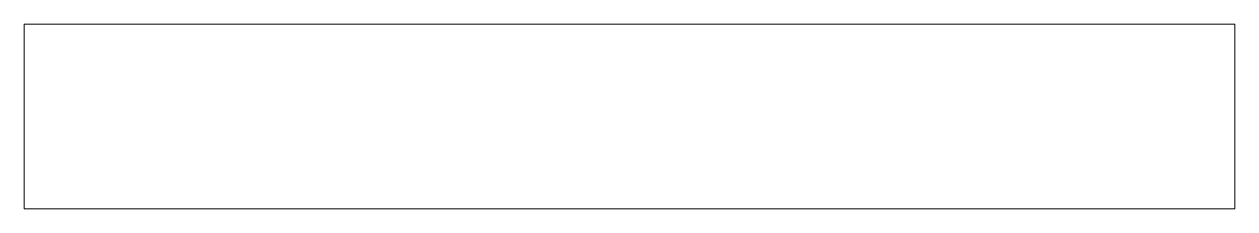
# Model space of a CAD drawing. Header units: centimetres. Extents: x 449.1 to 549.1, y 281.7 to 296.9.
import ezdxf

# ---------------------------------------------------------------- set-up
doc = ezdxf.new("R2010")
doc.units = ezdxf.units.CM
doc.layers.add('A-GLAZ', color=151, linetype='Continuous', lineweight=9)

# ---------------------------------------------------------------- blocks, each defined once
blk = doc.blocks.new('Janela Maxim-ar - WC 1_00 x 0_60-628378-Planta Baixa')
at = {"layer": 'A-GLAZ'}
for p, q in [((-50, -5.08), (-50, 10.16)), ((50, 10.16), (-50, 10.16)), ((50, -5.08), (50, 10.16)), ((-50, -5.08), (50, -5.08))]:
    blk.add_line(p, q, dxfattribs=at)

msp = doc.modelspace()

# ---------------------------------------------------------------- block references
at = {"layer": 'A-GLAZ'}
msp.add_blockref('Janela Maxim-ar - WC 1_00 x 0_60-628378-Planta Baixa', (499.07, 286.755), dxfattribs=at)

doc.saveas('drawing.dxf')
